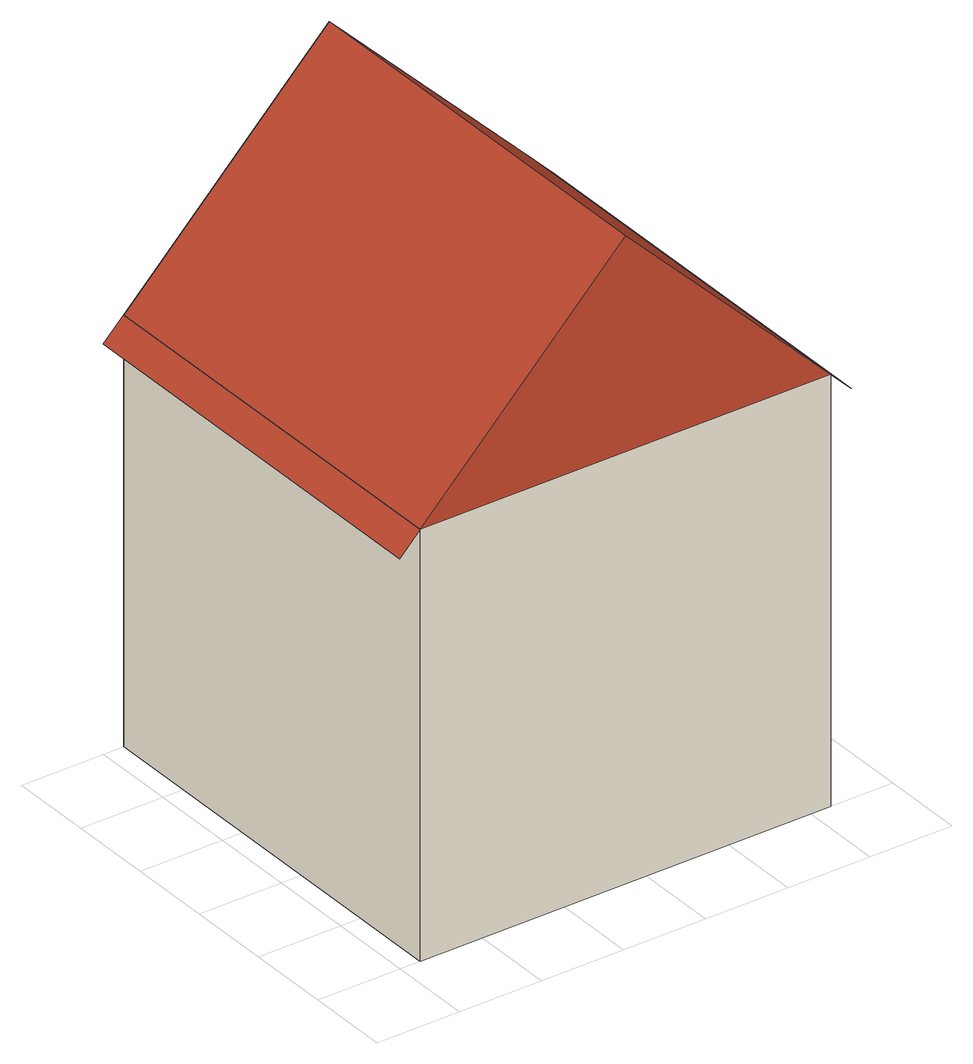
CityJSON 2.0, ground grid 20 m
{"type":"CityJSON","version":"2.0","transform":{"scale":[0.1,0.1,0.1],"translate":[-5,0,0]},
"CityObjects":{
"building1":{"type":"Building","geometry":[{"type":"MultiSurface","lod":"2","boundaries":[[[0,1,2,3]],[[2,4,5,3]],[[1,6,4,2]],[[0,7,6,1]],[[3,5,7,0]],[[4,8,5]],[[7,9,6]],[[6,9,8,4]],[[8,9,7,5]],[[10,11,6,4]],[[7,12,13,5]]],"semantics":{"surfaces":[{"type":"GroundSurface"},{"type":"WallSurface"},{"type":"RoofSurface"}],"values":[0,1,1,1,1,2,2,2,2,2,2]}}]}
},
"vertices":[
[50,1000,0],[1050,1000,0],[1050,0,0],[50,0,0],[1050,0,1000],[50,0,1000],[1050,1000,1000],[50,1000,1000],[550,0,1500],[550,1000,1500],[1100,0,950],[1100,1000,950],[0,1000,950],[0,0,950]
]}
